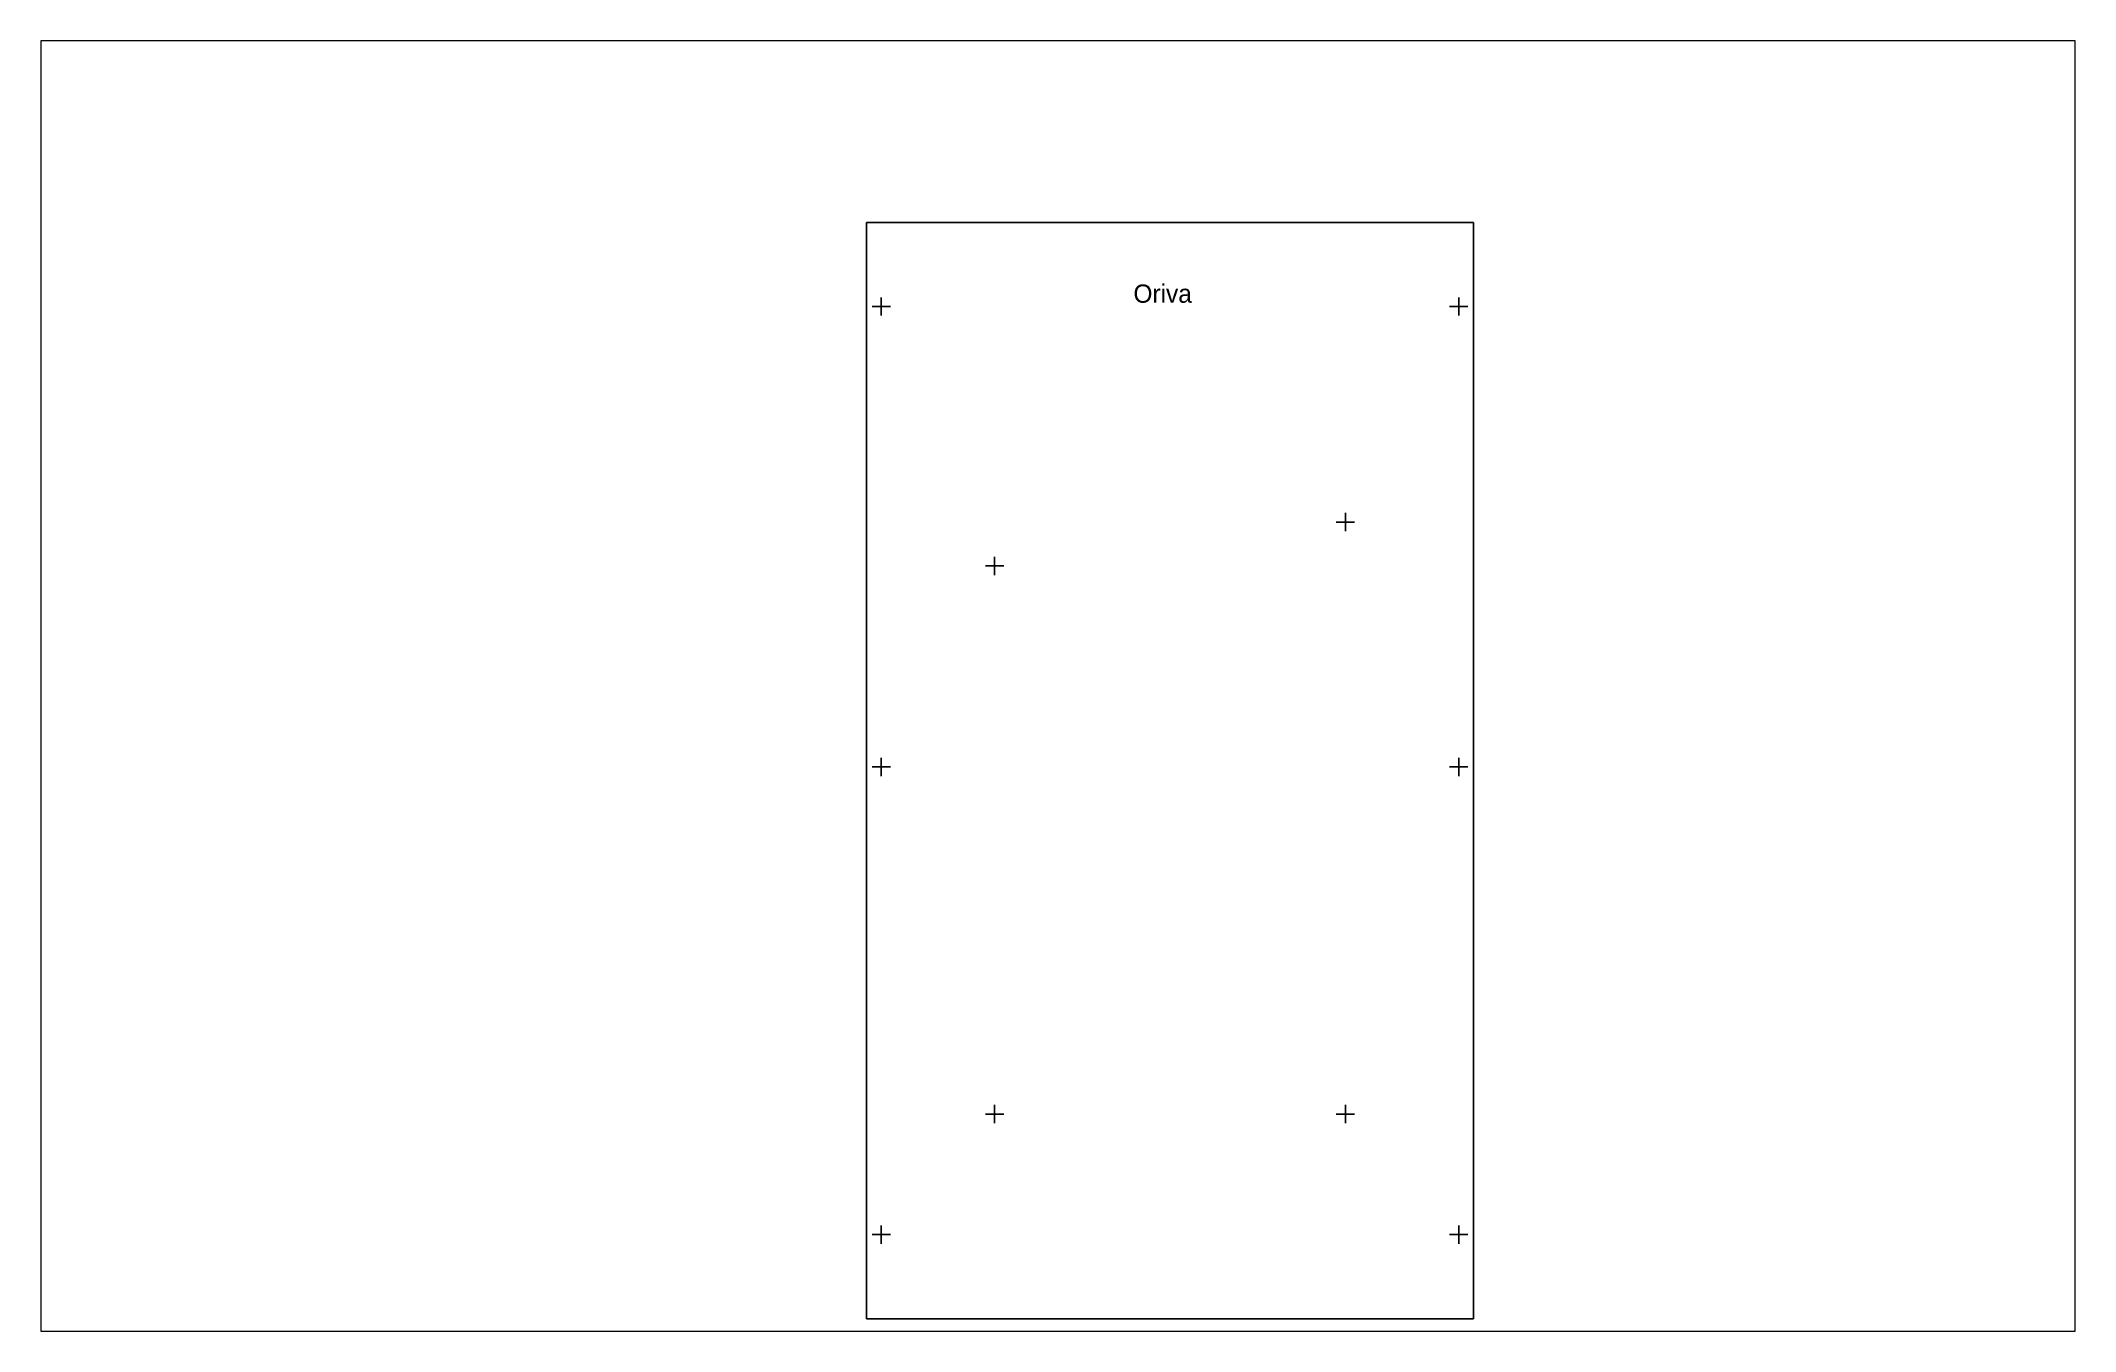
# Paper-space layout 'Sheet1' of a CAD drawing. Header units: millimetres. Extents: x 40 to 364, y 26 to 231.
# The model-space entities are those that its viewports show. They can reach past a viewport. Long polylines and large blocks are cut down to what shows.
import ezdxf

# ---------------------------------------------------------------- set-up
doc = ezdxf.new("R2010")
doc.units = ezdxf.units.MM

msp = doc.modelspace()

# ---------------------------------------------------------------- linework, layer by layer
for p, q in [((29, 122), (29, 150)), ((29, 150), (112, 150)), ((112, 122), (112, 150)), ((31, 137.25), (31, 139.75)), ((110, 137.25), (110, 139.75)), ((29.75, 138.5), (32.25, 138.5)), ((108.75, 138.5), (111.25, 138.5)), ((29, 91.5), (29, 122)), ((112, 122), (112, 91.5)), ((93.25, 109), (95.75, 109)), ((94.5, 107.75), (94.5, 110.25)), ((45.25, 103), (47.75, 103)), ((46.5, 101.75), (46.5, 104.25)), ((29, 58.5), (29, 91.5)), ((112, 58.5), (112, 91.5)), ((29.75, 75.5), (32.25, 75.5)), ((31, 74.25), (31, 76.75)), ((108.75, 75.5, 5), (111.25, 75.5, 5)), ((110, 74.25, 5), (110, 76.75, 5)), ((29, 28), (29, 58.5)), ((112, 58.5), (112, 28)), ((29, 28), (29, 0)), ((45.25, 28), (47.75, 28)), ((46.5, 26.75), (46.5, 29.25)), ((93.25, 28), (95.75, 28)), ((94.5, 26.75), (94.5, 29.25)), ((112, 28), (112, 0)), ((29.75, 11.5), (32.25, 11.5)), ((31, 10.25), (31, 12.75)), ((108.75, 11.5), (111.25, 11.5)), ((110, 10.25), (110, 12.75)), ((29, 0), (112, 0))]:
    msp.add_line(p, q)

# ---------------------------------------------------------------- texts
msp.add_text('Oriva', height=2.5).set_placement((65.5, 139.01))

psp = doc.layouts.new('Sheet1')

# ---------------------------------------------------------------- viewports
at = {"layer": '0'}
psp.add_viewport(center=(202.5, 128.5), size=(324, 205.6), view_center_point=(55.18, 86.57), view_height=176.5952, dxfattribs=at)

doc.saveas('drawing.dxf')
